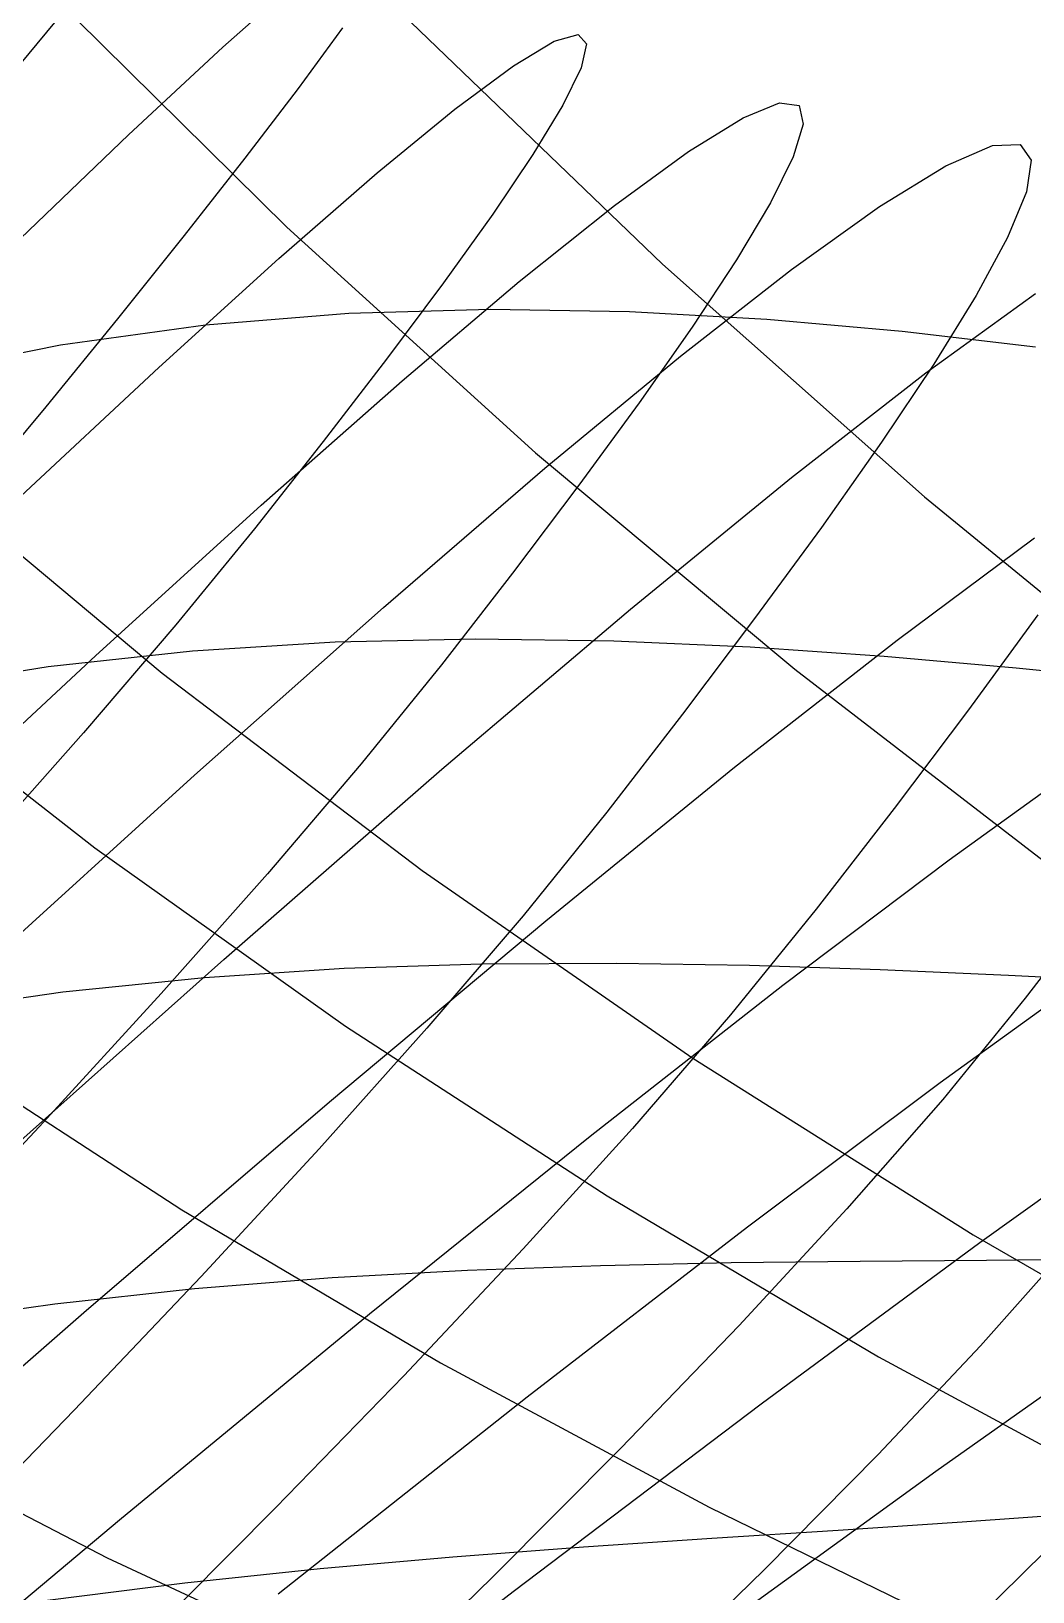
# Model space of a CAD drawing. Extents: x -607 to 1285, y -867 to 355.
# Drawn here: x 706.1 to 787.3, y -362 to -235.6 of the extents above; entities that cross this region are included whole.
import ezdxf

# ---------------------------------------------------------------- set-up
doc = ezdxf.new("R2010")
doc.units = 0
for name, color, linetype in [('0_10000', 7, 'CONTINUOUS'), ('0_10001', 7, 'CONTINUOUS'), ('0_10101', 7, 'CONTINUOUS'), ('0_10102', 7, 'CONTINUOUS'), ('0_10103', 7, 'CONTINUOUS'), ('0_10104', 7, 'CONTINUOUS'), ('0_10105', 7, 'CONTINUOUS'), ('0_10204', 7, 'CONTINUOUS'), ('0_10205', 7, 'CONTINUOUS'), ('0_10206', 7, 'CONTINUOUS'), ('0_10207', 7, 'CONTINUOUS'), ('0_10308', 7, 'CONTINUOUS'), ('0_10309', 7, 'CONTINUOUS'), ('0_10310', 7, 'CONTINUOUS'), ('0_6306', 7, 'CONTINUOUS'), ('0_6398', 7, 'CONTINUOUS'), ('0_6399', 7, 'CONTINUOUS'), ('0_6400', 7, 'CONTINUOUS'), ('0_6408', 7, 'CONTINUOUS'), ('0_6409', 7, 'CONTINUOUS'), ('0_6410', 7, 'CONTINUOUS'), ('0_6411', 7, 'CONTINUOUS'), ('0_6412', 7, 'CONTINUOUS'), ('0_6413', 7, 'CONTINUOUS'), ('0_6414', 7, 'CONTINUOUS'), ('0_6501', 7, 'CONTINUOUS'), ('0_6502', 7, 'CONTINUOUS'), ('0_6503', 7, 'CONTINUOUS'), ('0_6504', 7, 'CONTINUOUS'), ('0_6505', 7, 'CONTINUOUS'), ('0_6506', 7, 'CONTINUOUS'), ('0_6507', 7, 'CONTINUOUS'), ('0_6508', 7, 'CONTINUOUS'), ('0_6509', 7, 'CONTINUOUS'), ('0_6510', 7, 'CONTINUOUS'), ('0_6511', 7, 'CONTINUOUS'), ('0_6512', 7, 'CONTINUOUS'), ('0_6513', 7, 'CONTINUOUS'), ('0_6514', 7, 'CONTINUOUS'), ('0_6515', 7, 'CONTINUOUS'), ('0_6516', 7, 'CONTINUOUS'), ('0_6517', 7, 'CONTINUOUS'), ('0_6518', 7, 'CONTINUOUS'), ('0_6519', 7, 'CONTINUOUS'), ('0_6520', 7, 'CONTINUOUS'), ('0_6602', 7, 'CONTINUOUS'), ('0_6603', 7, 'CONTINUOUS'), ('0_6604', 7, 'CONTINUOUS'), ('0_6605', 7, 'CONTINUOUS'), ('0_6606', 7, 'CONTINUOUS'), ('0_6607', 7, 'CONTINUOUS'), ('0_6608', 7, 'CONTINUOUS'), ('0_6609', 7, 'CONTINUOUS'), ('0_6610', 7, 'CONTINUOUS'), ('0_6611', 7, 'CONTINUOUS'), ('0_6612', 7, 'CONTINUOUS'), ('0_6613', 7, 'CONTINUOUS'), ('0_6614', 7, 'CONTINUOUS'), ('0_6615', 7, 'CONTINUOUS'), ('0_6616', 7, 'CONTINUOUS'), ('0_6617', 7, 'CONTINUOUS'), ('0_6618', 7, 'CONTINUOUS'), ('0_6619', 7, 'CONTINUOUS'), ('0_6620', 7, 'CONTINUOUS'), ('0_6621', 7, 'CONTINUOUS'), ('0_6622', 7, 'CONTINUOUS'), ('0_6623', 7, 'CONTINUOUS'), ('0_6624', 7, 'CONTINUOUS'), ('0_6625', 7, 'CONTINUOUS'), ('0_6704', 7, 'CONTINUOUS'), ('0_6705', 7, 'CONTINUOUS'), ('0_6706', 7, 'CONTINUOUS'), ('0_6707', 7, 'CONTINUOUS'), ('0_6708', 7, 'CONTINUOUS'), ('0_6709', 7, 'CONTINUOUS'), ('0_6710', 7, 'CONTINUOUS'), ('0_6711', 7, 'CONTINUOUS'), ('0_6712', 7, 'CONTINUOUS'), ('0_6713', 7, 'CONTINUOUS'), ('0_6714', 7, 'CONTINUOUS'), ('0_6715', 7, 'CONTINUOUS'), ('0_6716', 7, 'CONTINUOUS'), ('0_6717', 7, 'CONTINUOUS'), ('0_6718', 7, 'CONTINUOUS'), ('0_6719', 7, 'CONTINUOUS'), ('0_6720', 7, 'CONTINUOUS'), ('0_6721', 7, 'CONTINUOUS'), ('0_6722', 7, 'CONTINUOUS'), ('0_6723', 7, 'CONTINUOUS'), ('0_6724', 7, 'CONTINUOUS'), ('0_6725', 7, 'CONTINUOUS'), ('0_6726', 7, 'CONTINUOUS'), ('0_6727', 7, 'CONTINUOUS'), ('0_6728', 7, 'CONTINUOUS'), ('0_6729', 7, 'CONTINUOUS'), ('0_6806', 7, 'CONTINUOUS'), ('0_6807', 7, 'CONTINUOUS'), ('0_6808', 7, 'CONTINUOUS'), ('0_6809', 7, 'CONTINUOUS'), ('0_6810', 7, 'CONTINUOUS'), ('0_6811', 7, 'CONTINUOUS'), ('0_6823', 7, 'CONTINUOUS'), ('0_6824', 7, 'CONTINUOUS'), ('0_6825', 7, 'CONTINUOUS'), ('0_6826', 7, 'CONTINUOUS'), ('0_6827', 7, 'CONTINUOUS'), ('0_6828', 7, 'CONTINUOUS'), ('0_6829', 7, 'CONTINUOUS'), ('0_6830', 7, 'CONTINUOUS'), ('0_6831', 7, 'CONTINUOUS'), ('0_6832', 7, 'CONTINUOUS'), ('0_6908', 7, 'CONTINUOUS'), ('0_6909', 7, 'CONTINUOUS'), ('0_6910', 7, 'CONTINUOUS'), ('0_6911', 7, 'CONTINUOUS'), ('0_6912', 7, 'CONTINUOUS'), ('0_6913', 7, 'CONTINUOUS'), ('0_6914', 7, 'CONTINUOUS'), ('0_6929', 7, 'CONTINUOUS'), ('0_6930', 7, 'CONTINUOUS'), ('0_6931', 7, 'CONTINUOUS'), ('0_6932', 7, 'CONTINUOUS'), ('0_6933', 7, 'CONTINUOUS'), ('0_6934', 7, 'CONTINUOUS'), ('0_6935', 7, 'CONTINUOUS'), ('0_6936', 7, 'CONTINUOUS'), ('0_7012', 7, 'CONTINUOUS'), ('0_7013', 7, 'CONTINUOUS'), ('0_7014', 7, 'CONTINUOUS'), ('0_7015', 7, 'CONTINUOUS'), ('0_7016', 7, 'CONTINUOUS'), ('0_7017', 7, 'CONTINUOUS'), ('0_7035', 7, 'CONTINUOUS'), ('0_7036', 7, 'CONTINUOUS'), ('0_7037', 7, 'CONTINUOUS'), ('0_7038', 7, 'CONTINUOUS'), ('0_7116', 7, 'CONTINUOUS'), ('0_7117', 7, 'CONTINUOUS'), ('0_7118', 7, 'CONTINUOUS'), ('0_7119', 7, 'CONTINUOUS'), ('0_7140', 7, 'CONTINUOUS'), ('0_7218', 7, 'CONTINUOUS'), ('0_7219', 7, 'CONTINUOUS'), ('0_7220', 7, 'CONTINUOUS'), ('0_7221', 7, 'CONTINUOUS'), ('0_7322', 7, 'CONTINUOUS'), ('0_7323', 7, 'CONTINUOUS'), ('0_8821', 7, 'CONTINUOUS'), ('0_8822', 7, 'CONTINUOUS'), ('0_8823', 7, 'CONTINUOUS'), ('0_8824', 7, 'CONTINUOUS'), ('0_8825', 7, 'CONTINUOUS'), ('0_8826', 7, 'CONTINUOUS'), ('0_8827', 7, 'CONTINUOUS'), ('0_8828', 7, 'CONTINUOUS'), ('0_8924', 7, 'CONTINUOUS'), ('0_8925', 7, 'CONTINUOUS'), ('0_8926', 7, 'CONTINUOUS'), ('0_8927', 7, 'CONTINUOUS'), ('0_8928', 7, 'CONTINUOUS'), ('0_8929', 7, 'CONTINUOUS'), ('0_8930', 7, 'CONTINUOUS'), ('0_8931', 7, 'CONTINUOUS'), ('0_8932', 7, 'CONTINUOUS'), ('0_9028', 7, 'CONTINUOUS'), ('0_9029', 7, 'CONTINUOUS'), ('0_9030', 7, 'CONTINUOUS'), ('0_9031', 7, 'CONTINUOUS'), ('0_9032', 7, 'CONTINUOUS'), ('0_9033', 7, 'CONTINUOUS'), ('0_9034', 7, 'CONTINUOUS'), ('0_9035', 7, 'CONTINUOUS'), ('0_9036', 7, 'CONTINUOUS'), ('0_9133', 7, 'CONTINUOUS'), ('0_9134', 7, 'CONTINUOUS'), ('0_9135', 7, 'CONTINUOUS'), ('0_9136', 7, 'CONTINUOUS'), ('0_9137', 7, 'CONTINUOUS'), ('0_9138', 7, 'CONTINUOUS'), ('0_9139', 7, 'CONTINUOUS'), ('0_9140', 7, 'CONTINUOUS'), ('0_9141', 7, 'CONTINUOUS'), ('0_9238', 7, 'CONTINUOUS'), ('0_9239', 7, 'CONTINUOUS'), ('0_9240', 7, 'CONTINUOUS'), ('0_9241', 7, 'CONTINUOUS'), ('0_9242', 7, 'CONTINUOUS'), ('0_9243', 7, 'CONTINUOUS'), ('0_9244', 7, 'CONTINUOUS'), ('0_9245', 7, 'CONTINUOUS'), ('0_9791', 7, 'CONTINUOUS'), ('0_9792', 7, 'CONTINUOUS'), ('0_9894', 7, 'CONTINUOUS'), ('0_9895', 7, 'CONTINUOUS'), ('0_9896', 7, 'CONTINUOUS'), ('0_9897', 7, 'CONTINUOUS'), ('0_9997', 7, 'CONTINUOUS'), ('0_9998', 7, 'CONTINUOUS'), ('0_9999', 7, 'CONTINUOUS')]:
    doc.layers.add(name, color=color, linetype=linetype)

msp = doc.modelspace()

# ---------------------------------------------------------------- linework, layer by layer
at = {"layer": '0_10000'}
msp.add_polyline3d([(752.8306, -329.9694, -2991.967), (774.8355, -342.9967, -2962.3643)], dxfattribs=at)
at = {"layer": '0_10001'}
msp.add_polyline3d([(774.8355, -342.9967, -2962.3643), (797.533, -355.2557, -2932.318)], dxfattribs=at)
at = {"layer": '0_10101'}
msp.add_polyline3d([(696.6403, -270.7986, -3073.8025), (716.7483, -287.5906, -3045.7988)], dxfattribs=at)
at = {"layer": '0_10102'}
msp.add_polyline3d([(716.7483, -287.5906, -3045.7988), (737.8243, -303.598, -3017.0537)], dxfattribs=at)
at = {"layer": '0_10103'}
msp.add_polyline3d([(737.8243, -303.598, -3017.0537), (759.7704, -318.7883, -2987.685)], dxfattribs=at)
at = {"layer": '0_10104'}
msp.add_polyline3d([(759.7704, -318.7883, -2987.685), (782.4882, -333.1295, -2957.8108)], dxfattribs=at)
at = {"layer": '0_10105'}
msp.add_polyline3d([(782.4882, -333.1295, -2957.8108), (805.8794, -346.5891, -2927.5486)], dxfattribs=at)
at = {"layer": '0_10204'}
msp.add_polyline3d([(707.5987, -232.4304, -3071.07), (726.8457, -251.4362, -3044.2283)], dxfattribs=at)
at = {"layer": '0_10205'}
msp.add_polyline3d([(726.8457, -251.4362, -3044.2283), (747.0232, -269.7355, -3016.6553)], dxfattribs=at)
at = {"layer": '0_10206'}
msp.add_polyline3d([(747.0232, -269.7355, -3016.6553), (768.0429, -287.2846, -2988.4592)], dxfattribs=at)
at = {"layer": '0_10207'}
msp.add_polyline3d([(768.0429, -287.2846, -2988.4592), (789.8166, -304.0391, -2959.7483)], dxfattribs=at)
at = {"layer": '0_10308'}
msp.add_polyline3d([(736.9093, -234.8429, -3034.5344), (757.2969, -254.4431, -3007.3718)], dxfattribs=at)
at = {"layer": '0_10309'}
msp.add_polyline3d([(757.2969, -254.4431, -3007.3718), (778.5642, -273.2928, -2979.5432)], dxfattribs=at)
at = {"layer": '0_10310'}
msp.add_polyline3d([(778.5642, -273.2928, -2979.5432), (800.619, -291.3411, -2951.16)], dxfattribs=at)
at = {"layer": '0_6306'}
msp.add_polyline3d([(708.8026, -233.907, -2402.333), (703.7157, -240.0449, -2391.7363)], dxfattribs=at)
at = {"layer": '0_6398'}
msp.add_polyline3d([(704.5898, -253.0106, -2593.7402), (714.0239, -243.9603, -2572.0757)], dxfattribs=at)
at = {"layer": '0_6399'}
msp.add_polyline3d([(714.0239, -243.9603, -2572.0757), (721.6692, -236.849, -2551.4944)], dxfattribs=at)
at = {"layer": '0_6400'}
msp.add_polyline3d([(721.6692, -236.849, -2551.4944), (727.6332, -231.5563, -2531.981)], dxfattribs=at)
at = {"layer": '0_6408'}
msp.add_polyline3d([(731.3654, -235.3012, -2424.0015), (727.7611, -240.2176, -2412.4802)], dxfattribs=at)
at = {"layer": '0_6409'}
msp.add_polyline3d([(727.7611, -240.2176, -2412.4802), (723.446, -245.8678, -2401.889)], dxfattribs=at)
at = {"layer": '0_6410'}
msp.add_polyline3d([(723.446, -245.8678, -2401.889), (718.5277, -252.1313, -2392.2124)], dxfattribs=at)
at = {"layer": '0_6411'}
msp.add_polyline3d([(718.5277, -252.1313, -2392.2124), (713.114, -258.8875, -2383.4355)], dxfattribs=at)
at = {"layer": '0_6412'}
msp.add_polyline3d([(713.114, -258.8875, -2383.4355), (707.3129, -266.0159, -2375.5432)], dxfattribs=at)
at = {"layer": '0_6413'}
msp.add_polyline3d([(707.3129, -266.0159, -2375.5432), (707.3129, -266.0159, -2375.543)], dxfattribs=at)
at = {"layer": '0_6414'}
msp.add_polyline3d([(707.3129, -266.0159, -2375.543), (700.7675, -273.8342, -2369.6863)], dxfattribs=at)
at = {"layer": '0_6501'}
msp.add_polyline3d([(704.892, -273.6328, -2606.7007), (716.484, -262.8105, -2584.0894)], dxfattribs=at)
at = {"layer": '0_6502'}
msp.add_polyline3d([(716.484, -262.8105, -2584.0894), (726.2101, -253.9878, -2562.6729)], dxfattribs=at)
at = {"layer": '0_6503'}
msp.add_polyline3d([(726.2101, -253.9878, -2562.6729), (734.1735, -247.0494, -2542.4304)], dxfattribs=at)
at = {"layer": '0_6504'}
msp.add_polyline3d([(734.1735, -247.0494, -2542.4304), (740.4775, -241.8801, -2523.3398)], dxfattribs=at)
at = {"layer": '0_6505'}
msp.add_polyline3d([(740.4775, -241.8801, -2523.3398), (745.225, -238.3648, -2505.3794)], dxfattribs=at)
at = {"layer": '0_6506'}
msp.add_polyline3d([(745.225, -238.3648, -2505.3794), (748.5194, -236.3881, -2488.528)], dxfattribs=at)
at = {"layer": '0_6507'}
msp.add_polyline3d([(748.5194, -236.3881, -2488.528), (750.4634, -235.835, -2472.7637)], dxfattribs=at)
at = {"layer": '0_6508'}
msp.add_polyline3d([(750.4634, -235.835, -2472.7637), (751.1606, -236.5902, -2458.0647)], dxfattribs=at)
at = {"layer": '0_6509'}
msp.add_polyline3d([(751.1606, -236.5902, -2458.0647), (750.7138, -238.5386, -2444.4097)], dxfattribs=at)
at = {"layer": '0_6510'}
msp.add_polyline3d([(750.7138, -238.5386, -2444.4097), (749.2261, -241.5649, -2431.7766)], dxfattribs=at)
at = {"layer": '0_6511'}
msp.add_polyline3d([(749.2261, -241.5649, -2431.7766), (746.8008, -245.554, -2420.1445)], dxfattribs=at)
at = {"layer": '0_6512'}
msp.add_polyline3d([(746.8008, -245.554, -2420.1445), (743.541, -250.3906, -2409.491)], dxfattribs=at)
at = {"layer": '0_6513'}
msp.add_polyline3d([(743.541, -250.3906, -2409.491), (739.5497, -255.9596, -2399.7952)], dxfattribs=at)
at = {"layer": '0_6514'}
msp.add_polyline3d([(739.5497, -255.9596, -2399.7952), (734.9301, -262.1458, -2391.035)], dxfattribs=at)
at = {"layer": '0_6515'}
msp.add_polyline3d([(734.9301, -262.1458, -2391.035), (729.7852, -268.8339, -2383.1885)], dxfattribs=at)
at = {"layer": '0_6516'}
msp.add_polyline3d([(729.7852, -268.8339, -2383.1885), (724.2183, -275.9087, -2376.2349)], dxfattribs=at)
at = {"layer": '0_6517'}
msp.add_polyline3d([(724.2183, -275.9087, -2376.2349), (724.2182, -275.9089, -2376.2349)], dxfattribs=at)
at = {"layer": '0_6518'}
msp.add_polyline3d([(724.2182, -275.9089, -2376.2349), (717.863, -283.6698, -2371.292)], dxfattribs=at)
at = {"layer": '0_6519'}
msp.add_polyline3d([(717.863, -283.6698, -2371.292), (710.3565, -292.4287, -2369.3247)], dxfattribs=at)
at = {"layer": '0_6520'}
msp.add_polyline3d([(710.3565, -292.4287, -2369.3247), (701.8064, -302.0895, -2370.0803)], dxfattribs=at)
at = {"layer": '0_6602'}
msp.add_polyline3d([(695.7684, -300.6644, -2644.943), (711.3384, -286.1916, -2619.9155)], dxfattribs=at)
at = {"layer": '0_6603'}
msp.add_polyline3d([(711.3384, -286.1916, -2619.9155), (724.7776, -273.9794, -2596.278)], dxfattribs=at)
at = {"layer": '0_6604'}
msp.add_polyline3d([(724.7776, -273.9794, -2596.278), (736.1955, -263.9062, -2573.9973)], dxfattribs=at)
at = {"layer": '0_6605'}
msp.add_polyline3d([(736.1955, -263.9062, -2573.9973), (745.7015, -255.8508, -2553.04)], dxfattribs=at)
at = {"layer": '0_6606'}
msp.add_polyline3d([(745.7015, -255.8508, -2553.04), (753.4052, -249.6917, -2533.3726)], dxfattribs=at)
at = {"layer": '0_6607'}
msp.add_polyline3d([(753.4052, -249.6917, -2533.3726), (759.4162, -245.3074, -2514.9622)], dxfattribs=at)
at = {"layer": '0_6608'}
msp.add_polyline3d([(759.4162, -245.3074, -2514.9622), (763.8441, -242.5763, -2497.7747)], dxfattribs=at)
at = {"layer": '0_6609'}
msp.add_polyline3d([(763.8441, -242.5763, -2497.7747), (766.7982, -241.3773, -2481.7773)], dxfattribs=at)
at = {"layer": '0_6610'}
msp.add_polyline3d([(766.7982, -241.3773, -2481.7773), (768.3882, -241.5886, -2466.936)], dxfattribs=at)
at = {"layer": '0_6611'}
msp.add_polyline3d([(768.3882, -241.5886, -2466.936), (768.7237, -243.089, -2453.2183)], dxfattribs=at)
at = {"layer": '0_6612'}
msp.add_polyline3d([(768.7237, -243.089, -2453.2183), (767.9141, -245.7571, -2440.5903)], dxfattribs=at)
at = {"layer": '0_6613'}
msp.add_polyline3d([(767.9141, -245.7571, -2440.5903), (766.0692, -249.4711, -2429.0186)], dxfattribs=at)
at = {"layer": '0_6614'}
msp.add_polyline3d([(766.0692, -249.4711, -2429.0186), (763.2982, -254.11, -2418.47)], dxfattribs=at)
at = {"layer": '0_6615'}
msp.add_polyline3d([(763.2982, -254.11, -2418.47), (759.7107, -259.5521, -2408.9106)], dxfattribs=at)
at = {"layer": '0_6616'}
msp.add_polyline3d([(759.7107, -259.5521, -2408.9106), (755.4166, -265.6758, -2400.3079)], dxfattribs=at)
at = {"layer": '0_6617'}
msp.add_polyline3d([(755.4166, -265.6758, -2400.3079), (750.525, -272.3601, -2392.628)], dxfattribs=at)
at = {"layer": '0_6618'}
msp.add_polyline3d([(750.525, -272.3601, -2392.628), (745.1457, -279.4832, -2385.8374)], dxfattribs=at)
at = {"layer": '0_6619'}
msp.add_polyline3d([(745.1457, -279.4832, -2385.8374), (739.3881, -286.9237, -2379.903)], dxfattribs=at)
at = {"layer": '0_6620'}
msp.add_polyline3d([(739.3881, -286.9237, -2379.903), (739.3879, -286.9239, -2379.9028)], dxfattribs=at)
at = {"layer": '0_6621'}
msp.add_polyline3d([(739.3879, -286.9239, -2379.9028), (732.8869, -294.9526, -2375.9119)], dxfattribs=at)
at = {"layer": '0_6622'}
msp.add_polyline3d([(732.8869, -294.9526, -2375.9119), (725.2739, -303.8635, -2374.809)], dxfattribs=at)
at = {"layer": '0_6623'}
msp.add_polyline3d([(725.2739, -303.8635, -2374.809), (716.6535, -313.5702, -2376.3486)], dxfattribs=at)
at = {"layer": '0_6624'}
msp.add_polyline3d([(716.6535, -313.5702, -2376.3486), (707.1301, -323.9863, -2380.2842)], dxfattribs=at)
at = {"layer": '0_6625'}
msp.add_polyline3d([(707.1301, -323.9863, -2380.2842), (696.8082, -335.0257, -2386.369)], dxfattribs=at)
at = {"layer": '0_6704'}
msp.add_polyline3d([(701.6941, -311.9178, -2659.201), (719.3653, -295.8619, -2632.8044)], dxfattribs=at)
at = {"layer": '0_6705'}
msp.add_polyline3d([(719.3653, -295.8619, -2632.8044), (734.6877, -282.2621, -2608.0244)], dxfattribs=at)
at = {"layer": '0_6706'}
msp.add_polyline3d([(734.6877, -282.2621, -2608.0244), (747.7819, -270.986, -2584.812)], dxfattribs=at)
at = {"layer": '0_6707'}
msp.add_polyline3d([(747.7819, -270.986, -2584.812), (758.7686, -261.9019, -2563.118)], dxfattribs=at)
at = {"layer": '0_6708'}
msp.add_polyline3d([(758.7686, -261.9019, -2563.118), (767.7689, -254.8776, -2542.8933)], dxfattribs=at)
at = {"layer": '0_6709'}
msp.add_polyline3d([(767.7689, -254.8776, -2542.8933), (774.9032, -249.781, -2524.0889)], dxfattribs=at)
at = {"layer": '0_6710'}
msp.add_polyline3d([(774.9032, -249.781, -2524.0889), (780.2925, -246.48, -2506.656)], dxfattribs=at)
at = {"layer": '0_6711'}
msp.add_polyline3d([(780.2925, -246.48, -2506.656), (784.0575, -244.8428, -2490.5452)], dxfattribs=at)
at = {"layer": '0_6712'}
msp.add_polyline3d([(784.0575, -244.8428, -2490.5452), (786.3189, -244.7369, -2475.7075)], dxfattribs=at)
at = {"layer": '0_6713'}
msp.add_polyline3d([(786.3189, -244.7369, -2475.7075), (787.1977, -246.0305, -2462.094)], dxfattribs=at)
at = {"layer": '0_6714'}
msp.add_polyline3d([(787.1977, -246.0305, -2462.094), (786.8144, -248.5914, -2449.6555)], dxfattribs=at)
at = {"layer": '0_6715'}
msp.add_polyline3d([(786.8144, -248.5914, -2449.6555), (785.2899, -252.2878, -2438.343)], dxfattribs=at)
at = {"layer": '0_6716'}
msp.add_polyline3d([(785.2899, -252.2878, -2438.343), (782.7449, -256.9873, -2428.1077)], dxfattribs=at)
at = {"layer": '0_6717'}
msp.add_polyline3d([(782.7449, -256.9873, -2428.1077), (779.3002, -262.5581, -2418.9001)], dxfattribs=at)
at = {"layer": '0_6718'}
msp.add_polyline3d([(779.3002, -262.5581, -2418.9001), (775.0767, -268.8679, -2410.6714)], dxfattribs=at)
at = {"layer": '0_6719'}
msp.add_polyline3d([(775.0767, -268.8679, -2410.6714), (770.195, -275.7849, -2403.3726)], dxfattribs=at)
at = {"layer": '0_6720'}
msp.add_polyline3d([(770.195, -275.7849, -2403.3726), (764.7759, -283.1767, -2396.9546)], dxfattribs=at)
at = {"layer": '0_6721'}
msp.add_polyline3d([(764.7759, -283.1767, -2396.9546), (758.9402, -290.9115, -2391.3682)], dxfattribs=at)
at = {"layer": '0_6722'}
msp.add_polyline3d([(758.9402, -290.9115, -2391.3682), (752.8088, -298.8571, -2386.5645)], dxfattribs=at)
at = {"layer": '0_6723'}
msp.add_polyline3d([(752.8088, -298.8571, -2386.5645), (752.8085, -298.8573, -2386.5645)], dxfattribs=at)
at = {"layer": '0_6724'}
msp.add_polyline3d([(752.8085, -298.8573, -2386.5645), (746.0239, -307.2506, -2383.5938)], dxfattribs=at)
at = {"layer": '0_6725'}
msp.add_polyline3d([(746.0239, -307.2506, -2383.5938), (738.2129, -316.3679, -2383.3816)], dxfattribs=at)
at = {"layer": '0_6726'}
msp.add_polyline3d([(738.2129, -316.3679, -2383.3816), (729.4732, -326.1361, -2385.6917)], dxfattribs=at)
at = {"layer": '0_6727'}
msp.add_polyline3d([(729.4732, -326.1361, -2385.6917), (719.902, -336.4822, -2390.2876)], dxfattribs=at)
at = {"layer": '0_6728'}
msp.add_polyline3d([(719.902, -336.4822, -2390.2876), (709.5967, -347.3332, -2396.9336)], dxfattribs=at)
at = {"layer": '0_6729'}
msp.add_polyline3d([(709.5967, -347.3332, -2396.9336), (698.6548, -358.616, -2405.3928)], dxfattribs=at)
at = {"layer": '0_6806'}
msp.add_polyline3d([(701.5328, -328.8013, -2675.2427), (721.7339, -310.7971, -2646.9817)], dxfattribs=at)
at = {"layer": '0_6807'}
msp.add_polyline3d([(721.7339, -310.7971, -2646.9817), (739.4243, -295.3746, -2620.5396)], dxfattribs=at)
at = {"layer": '0_6808'}
msp.add_polyline3d([(739.4243, -295.3746, -2620.5396), (754.7278, -282.3998, -2595.8582)], dxfattribs=at)
at = {"layer": '0_6809'}
msp.add_polyline3d([(754.7278, -282.3998, -2595.8582), (767.7686, -271.7393, -2572.879)], dxfattribs=at)
at = {"layer": '0_6810'}
msp.add_polyline3d([(767.7686, -271.7393, -2572.879), (778.6702, -263.259, -2551.5432)], dxfattribs=at)
at = {"layer": '0_6811'}
msp.add_polyline3d([(778.6702, -263.259, -2551.5432), (787.5569, -256.8252, -2531.793)], dxfattribs=at)
at = {"layer": '0_6823'}
msp.add_polyline3d([(787.7492, -282.8715, -2402.454), (782.1188, -290.563, -2397.1692)], dxfattribs=at)
at = {"layer": '0_6824'}
msp.add_polyline3d([(782.1188, -290.563, -2397.1692), (776.0842, -298.5621, -2392.71)], dxfattribs=at)
at = {"layer": '0_6825'}
msp.add_polyline3d([(776.0842, -298.5621, -2392.71), (769.769, -306.7352, -2389.0178)], dxfattribs=at)
at = {"layer": '0_6826'}
msp.add_polyline3d([(769.769, -306.7352, -2389.0178), (769.769, -306.735, -2389.0183)], dxfattribs=at)
at = {"layer": '0_6827'}
msp.add_polyline3d([(769.769, -306.735, -2389.0183), (762.8204, -315.2917, -2387.1025)], dxfattribs=at)
at = {"layer": '0_6828'}
msp.add_polyline3d([(762.8204, -315.2917, -2387.1025), (754.8665, -324.4874, -2387.858)], dxfattribs=at)
at = {"layer": '0_6829'}
msp.add_polyline3d([(754.8665, -324.4874, -2387.858), (746.0032, -334.2562, -2391.0547)], dxfattribs=at)
at = {"layer": '0_6830'}
msp.add_polyline3d([(746.0032, -334.2562, -2391.0547), (736.3262, -344.5323, -2396.4624)], dxfattribs=at)
at = {"layer": '0_6831'}
msp.add_polyline3d([(736.3262, -344.5323, -2396.4624), (725.9314, -355.2498, -2403.8516)], dxfattribs=at)
at = {"layer": '0_6832'}
msp.add_polyline3d([(725.9314, -355.2498, -2403.8516), (714.9144, -366.3428, -2412.9922)], dxfattribs=at)
at = {"layer": '0_6908'}
msp.add_polyline3d([(689.0027, -358.0814, -2696.3037), (710.4031, -339.4118, -2667.6865)], dxfattribs=at)
at = {"layer": '0_6909'}
msp.add_polyline3d([(710.4031, -339.4118, -2667.6865), (710.4031, -339.4119, -2667.6865)], dxfattribs=at)
at = {"layer": '0_6910'}
msp.add_polyline3d([(710.4031, -339.4119, -2667.6865), (730.3066, -322.3477, -2639.8057)], dxfattribs=at)
at = {"layer": '0_6911'}
msp.add_polyline3d([(730.3066, -322.3477, -2639.8057), (747.8545, -307.6556, -2613.736)], dxfattribs=at)
at = {"layer": '0_6912'}
msp.add_polyline3d([(747.8545, -307.6556, -2613.736), (763.157, -295.2174, -2589.4226)], dxfattribs=at)
at = {"layer": '0_6913'}
msp.add_polyline3d([(763.157, -295.2174, -2589.4226), (776.3245, -284.9148, -2566.811)], dxfattribs=at)
at = {"layer": '0_6914'}
msp.add_polyline3d([(776.3245, -284.9148, -2566.811), (787.4675, -276.6293, -2545.8467)], dxfattribs=at)
at = {"layer": '0_6929'}
msp.add_polyline3d([(792.7026, -306.1749, -2394.7651), (786.7228, -313.948, -2391.9644)], dxfattribs=at)
at = {"layer": '0_6930'}
msp.add_polyline3d([(786.7228, -313.948, -2391.9644), (786.7228, -313.948, -2391.9646)], dxfattribs=at)
at = {"layer": '0_6931'}
msp.add_polyline3d([(786.7228, -313.948, -2391.9646), (780.0264, -322.1521, -2390.9424)], dxfattribs=at)
at = {"layer": '0_6932'}
msp.add_polyline3d([(780.0264, -322.1521, -2390.9424), (772.259, -331.0105, -2392.5344)], dxfattribs=at)
at = {"layer": '0_6933'}
msp.add_polyline3d([(772.259, -331.0105, -2392.5344), (763.5222, -340.4563, -2396.5144)], dxfattribs=at)
at = {"layer": '0_6934'}
msp.add_polyline3d([(763.5222, -340.4563, -2396.5144), (753.9168, -350.4229, -2402.6562)], dxfattribs=at)
at = {"layer": '0_6935'}
msp.add_polyline3d([(753.9168, -350.4229, -2402.6562), (743.5441, -360.8435, -2410.7341)], dxfattribs=at)
at = {"layer": '0_6936'}
msp.add_polyline3d([(743.5441, -360.8435, -2410.7341), (732.5053, -371.6513, -2420.5217)], dxfattribs=at)
at = {"layer": '0_7012'}
msp.add_polyline3d([(691.4956, -374.4841, -2694.0933), (713.2743, -356.2271, -2664.7568)], dxfattribs=at)
at = {"layer": '0_7013'}
msp.add_polyline3d([(713.2743, -356.2271, -2664.7568), (733.5435, -339.5193, -2636.406)], dxfattribs=at)
at = {"layer": '0_7014'}
msp.add_polyline3d([(733.5435, -339.5193, -2636.406), (751.4362, -325.1084, -2610.1328)], dxfattribs=at)
at = {"layer": '0_7015'}
msp.add_polyline3d([(751.4362, -325.1084, -2610.1328), (767.0659, -312.8784, -2585.8604)], dxfattribs=at)
at = {"layer": '0_7016'}
msp.add_polyline3d([(767.0659, -312.8784, -2585.8604), (780.5461, -302.7134, -2563.5125)], dxfattribs=at)
at = {"layer": '0_7017'}
msp.add_polyline3d([(780.5461, -302.7134, -2563.5125), (791.9905, -294.4976, -2543.0122)], dxfattribs=at)
at = {"layer": '0_7035'}
msp.add_polyline3d([(790.3917, -333.9072, -2404.7068), (783.0935, -342.109, -2406.8499)], dxfattribs=at)
at = {"layer": '0_7036'}
msp.add_polyline3d([(783.0935, -342.109, -2406.8499), (774.7867, -350.9076, -2411.2693)], dxfattribs=at)
at = {"layer": '0_7037'}
msp.add_polyline3d([(774.7867, -350.9076, -2411.2693), (765.5754, -360.2362, -2417.7488)], dxfattribs=at)
at = {"layer": '0_7038'}
msp.add_polyline3d([(765.5754, -360.2362, -2417.7488), (755.5638, -370.0281, -2426.072)], dxfattribs=at)
at = {"layer": '0_7116'}
msp.add_polyline3d([(726.1432, -362.2221, -2657.7805), (746.3378, -346.2526, -2629.5444)], dxfattribs=at)
at = {"layer": '0_7117'}
msp.add_polyline3d([(746.3378, -346.2526, -2629.5444), (764.195, -332.4689, -2603.475)], dxfattribs=at)
at = {"layer": '0_7118'}
msp.add_polyline3d([(764.195, -332.4689, -2603.475), (779.8249, -320.7613, -2579.4897)], dxfattribs=at)
at = {"layer": '0_7119'}
msp.add_polyline3d([(779.8249, -320.7613, -2579.4897), (793.3381, -311.0207, -2557.5073)], dxfattribs=at)
at = {"layer": '0_7140'}
msp.add_polyline3d([(790.1581, -357.0084, -2419.8965), (780.9977, -365.9957, -2427.007)], dxfattribs=at)
at = {"layer": '0_7218'}
msp.add_polyline3d([(723.6206, -378.683, -2676.1553), (745.2093, -362.0235, -2646.9016)], dxfattribs=at)
at = {"layer": '0_7219'}
msp.add_polyline3d([(745.2093, -362.0235, -2646.9016), (765.3002, -346.8097, -2618.8298)], dxfattribs=at)
at = {"layer": '0_7220'}
msp.add_polyline3d([(765.3002, -346.8097, -2618.8298), (783.0303, -333.7272, -2593.0513)], dxfattribs=at)
at = {"layer": '0_7221'}
msp.add_polyline3d([(783.0303, -333.7272, -2593.0513), (798.5122, -322.6679, -2569.4753)], dxfattribs=at)
at = {"layer": '0_7322'}
msp.add_polyline3d([(759.4504, -366.768, -2639.4934), (779.4656, -352.2675, -2611.5952)], dxfattribs=at)
at = {"layer": '0_7323'}
msp.add_polyline3d([(779.4656, -352.2675, -2611.5952), (797.144, -339.7899, -2586.082)], dxfattribs=at)
at = {"layer": '0_8821'}
msp.add_polyline3d([(791.5085, -355.7031, -2900.5325), (781.6127, -356.4178, -2914.8022)], dxfattribs=at)
at = {"layer": '0_8822'}
msp.add_polyline3d([(781.6127, -356.4178, -2914.8022), (771.549, -357.0761, -2929.3745)], dxfattribs=at)
at = {"layer": '0_8823'}
msp.add_polyline3d([(771.549, -357.0761, -2929.3745), (761.3138, -357.73, -2944.209)], dxfattribs=at)
at = {"layer": '0_8824'}
msp.add_polyline3d([(761.3138, -357.73, -2944.209), (750.9036, -358.4319, -2959.2646)], dxfattribs=at)
at = {"layer": '0_8825'}
msp.add_polyline3d([(750.9036, -358.4319, -2959.2646), (740.3146, -359.2338, -2974.5005)], dxfattribs=at)
at = {"layer": '0_8826'}
msp.add_polyline3d([(740.3146, -359.2338, -2974.5005), (729.5435, -360.188, -2989.876)], dxfattribs=at)
at = {"layer": '0_8827'}
msp.add_polyline3d([(729.5435, -360.188, -2989.876), (718.5864, -361.3466, -3005.35)], dxfattribs=at)
at = {"layer": '0_8828'}
msp.add_polyline3d([(718.5864, -361.3466, -3005.35), (707.44, -362.7618, -3020.8818)], dxfattribs=at)
at = {"layer": '0_8924'}
msp.add_polyline3d([(793.6692, -335.0961, -2921.1074), (783.5821, -335.191, -2935.7126)], dxfattribs=at)
at = {"layer": '0_8925'}
msp.add_polyline3d([(783.5821, -335.191, -2935.7126), (773.3226, -335.2699, -2950.5825)], dxfattribs=at)
at = {"layer": '0_8926'}
msp.add_polyline3d([(773.3226, -335.2699, -2950.5825), (762.8888, -335.392, -2965.6697)], dxfattribs=at)
at = {"layer": '0_8927'}
msp.add_polyline3d([(762.8888, -335.392, -2965.6697), (752.279, -335.6168, -2980.928)], dxfattribs=at)
at = {"layer": '0_8928'}
msp.add_polyline3d([(752.279, -335.6168, -2980.928), (741.4915, -336.0031, -2996.3108)], dxfattribs=at)
at = {"layer": '0_8929'}
msp.add_polyline3d([(741.4915, -336.0031, -2996.3108), (730.5242, -336.6103, -3011.771)], dxfattribs=at)
at = {"layer": '0_8930'}
msp.add_polyline3d([(730.5242, -336.6103, -3011.771), (719.3755, -337.4982, -3027.2622)], dxfattribs=at)
at = {"layer": '0_8931'}
msp.add_polyline3d([(719.3755, -337.4982, -3027.2622), (708.0436, -338.7253, -3042.7378)], dxfattribs=at)
at = {"layer": '0_8932'}
msp.add_polyline3d([(708.0436, -338.7253, -3042.7378), (696.5266, -340.3512, -3058.151)], dxfattribs=at)
at = {"layer": '0_9028'}
msp.add_polyline3d([(795.6128, -312.6068, -2940.735), (785.3679, -312.1082, -2955.5596)], dxfattribs=at)
at = {"layer": '0_9029'}
msp.add_polyline3d([(785.3679, -312.1082, -2955.5596), (774.9491, -311.6487, -2970.5986)], dxfattribs=at)
at = {"layer": '0_9030'}
msp.add_polyline3d([(774.9491, -311.6487, -2970.5986), (764.3546, -311.2952, -2985.8025)], dxfattribs=at)
at = {"layer": '0_9031'}
msp.add_polyline3d([(764.3546, -311.2952, -2985.8025), (753.5826, -311.1146, -3001.1216)], dxfattribs=at)
at = {"layer": '0_9032'}
msp.add_polyline3d([(753.5826, -311.1146, -3001.1216), (742.6315, -311.1739, -3016.5059)], dxfattribs=at)
at = {"layer": '0_9033'}
msp.add_polyline3d([(742.6315, -311.1739, -3016.5059), (731.4991, -311.5404, -3031.9053)], dxfattribs=at)
at = {"layer": '0_9034'}
msp.add_polyline3d([(731.4991, -311.5404, -3031.9053), (720.1841, -312.2808, -3047.2705)], dxfattribs=at)
at = {"layer": '0_9035'}
msp.add_polyline3d([(720.1841, -312.2808, -3047.2705), (708.6846, -313.4623, -3062.5518)], dxfattribs=at)
at = {"layer": '0_9036'}
msp.add_polyline3d([(708.6846, -313.4623, -3062.5518), (696.9986, -315.1516, -3077.6987)], dxfattribs=at)
at = {"layer": '0_9133'}
msp.add_polyline3d([(796.5301, -288.2346, -2960.448), (785.9955, -287.1859, -2975.5999)], dxfattribs=at)
at = {"layer": '0_9134'}
msp.add_polyline3d([(785.9955, -287.1859, -2975.5999), (775.2887, -286.2466, -2990.9072)], dxfattribs=at)
at = {"layer": '0_9135'}
msp.add_polyline3d([(775.2887, -286.2466, -2990.9072), (764.4108, -285.4913, -3006.3135)], dxfattribs=at)
at = {"layer": '0_9136'}
msp.add_polyline3d([(764.4108, -285.4913, -3006.3135), (753.3629, -284.9948, -3021.7622)], dxfattribs=at)
at = {"layer": '0_9137'}
msp.add_polyline3d([(753.3629, -284.9948, -3021.7622), (742.1466, -284.8318, -3037.1968)], dxfattribs=at)
at = {"layer": '0_9138'}
msp.add_polyline3d([(742.1466, -284.8318, -3037.1968), (730.7632, -285.077, -3052.5608)], dxfattribs=at)
at = {"layer": '0_9139'}
msp.add_polyline3d([(730.7632, -285.077, -3052.5608), (719.2138, -285.8054, -3067.7976)], dxfattribs=at)
at = {"layer": '0_9140'}
msp.add_polyline3d([(719.2138, -285.8054, -3067.7976), (707.4999, -287.0915, -3082.851)], dxfattribs=at)
at = {"layer": '0_9141'}
msp.add_polyline3d([(707.4999, -287.0915, -3082.851), (695.6226, -289.0104, -3097.6646)], dxfattribs=at)
at = {"layer": '0_9238'}
msp.add_polyline3d([(787.5546, -261.1682, -2992.3755), (776.7476, -259.9085, -3007.5557)], dxfattribs=at)
at = {"layer": '0_9239'}
msp.add_polyline3d([(776.7476, -259.9085, -3007.5557), (765.7747, -258.9252, -3022.766)], dxfattribs=at)
at = {"layer": '0_9240'}
msp.add_polyline3d([(765.7747, -258.9252, -3022.766), (754.6379, -258.3, -3037.9478)], dxfattribs=at)
at = {"layer": '0_9241'}
msp.add_polyline3d([(754.6379, -258.3, -3037.9478), (743.3396, -258.1151, -3053.0417)], dxfattribs=at)
at = {"layer": '0_9242'}
msp.add_polyline3d([(743.3396, -258.1151, -3053.0417), (731.8816, -258.4519, -3067.9893)], dxfattribs=at)
at = {"layer": '0_9243'}
msp.add_polyline3d([(731.8816, -258.4519, -3067.9893), (720.266, -259.3926, -3082.7317)], dxfattribs=at)
at = {"layer": '0_9244'}
msp.add_polyline3d([(720.266, -259.3926, -3082.7317), (708.4949, -261.0188, -3097.2095)], dxfattribs=at)
at = {"layer": '0_9245'}
msp.add_polyline3d([(708.4949, -261.0188, -3097.2095), (696.5705, -263.4122, -3111.3645)], dxfattribs=at)
at = {"layer": '0_9791'}
msp.add_polyline3d([(691.1251, -348.3191, -3055.741), (712.2762, -359.2874, -3025.9937)], dxfattribs=at)
at = {"layer": '0_9792'}
msp.add_polyline3d([(712.2762, -359.2874, -3025.9937), (734.3413, -369.5668, -2995.524)], dxfattribs=at)
at = {"layer": '0_9894'}
msp.add_polyline3d([(698.2434, -318.0149, -3059.6704), (718.3295, -331.094, -3031.167)], dxfattribs=at)
at = {"layer": '0_9895'}
msp.add_polyline3d([(718.3295, -331.094, -3031.167), (739.3099, -343.5006, -3001.9575)], dxfattribs=at)
at = {"layer": '0_9896'}
msp.add_polyline3d([(739.3099, -343.5006, -3001.9575), (761.0881, -355.2026, -2972.1655)], dxfattribs=at)
at = {"layer": '0_9897'}
msp.add_polyline3d([(761.0881, -355.2026, -2972.1655), (783.567, -366.1678, -2941.914)], dxfattribs=at)
at = {"layer": '0_9997'}
msp.add_polyline3d([(691.9354, -286.6533, -3076.8975), (711.2843, -301.7598, -3049.355)], dxfattribs=at)
at = {"layer": '0_9998'}
msp.add_polyline3d([(711.2843, -301.7598, -3049.355), (731.6147, -316.2111, -3021.0044)], dxfattribs=at)
at = {"layer": '0_9999'}
msp.add_polyline3d([(731.6147, -316.2111, -3021.0044), (752.8306, -329.9694, -2991.967)], dxfattribs=at)

doc.saveas('drawing.dxf')
